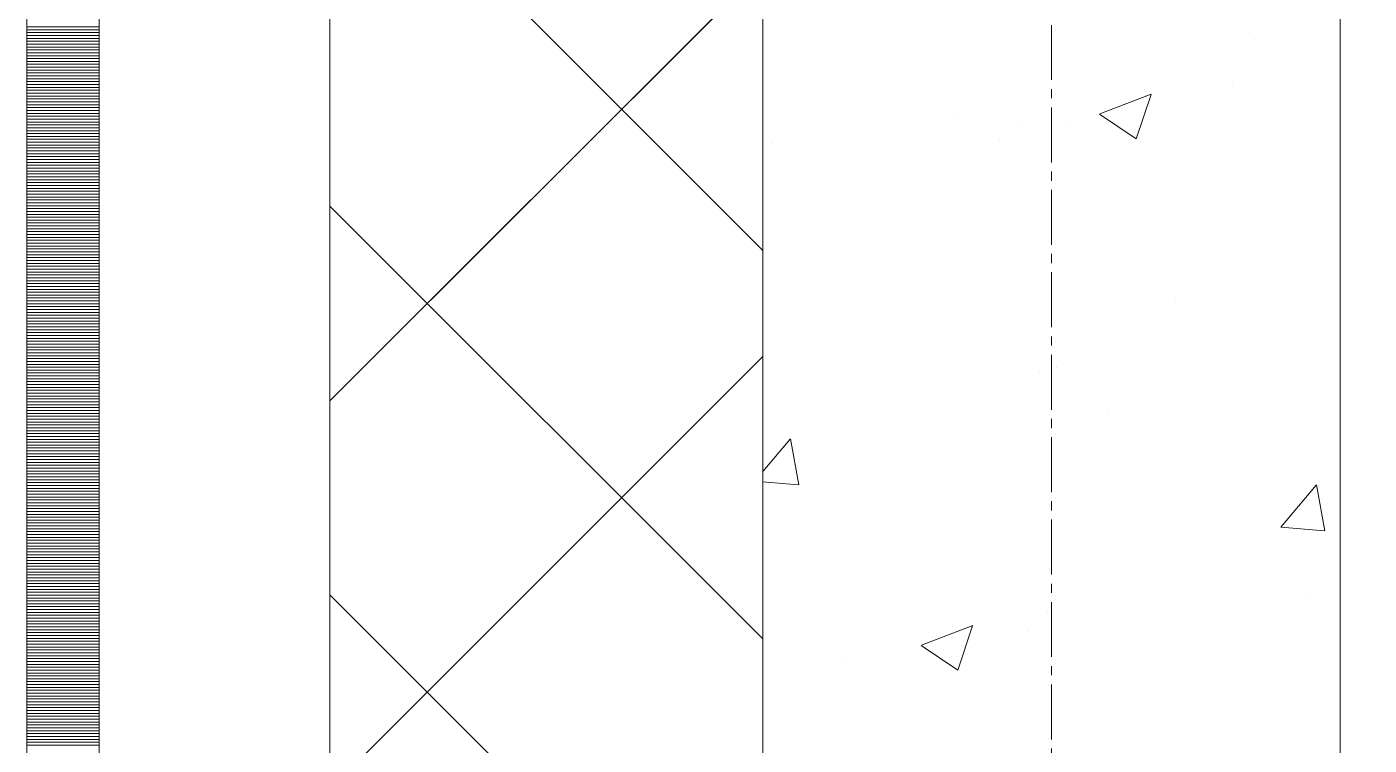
# Model space of a CAD drawing. Header units: millimetres. Extents: x 470010 to 1231400, y -134005 to 421770.
# Drawn here: x 672518.6 to 672983.6, y -74536.5 to -74287.5 of the extents above; entities that cross this region are included whole.
import ezdxf
from ezdxf.enums import TextEntityAlignment as Align

# ---------------------------------------------------------------- set-up
doc = ezdxf.new("R2010")
doc.units = ezdxf.units.MM
doc.linetypes.add('CENTER2', pattern=[28.575, 19.05, -3.175, 3.175, -3.175])
doc.linetypes.add('DASHED', pattern=[19.05, 12.7, -6.35])
doc.layers.get('Defpoints').update_dxf_attribs({"color": 140})
doc.layers.add('АР_Делит', color=120, linetype='Continuous', lineweight=0, plot=False)
for name, color, linetype, lineweight in [('АР_Стены ПЕНОблок', 52, 'Continuous', 20), ('АР_Тонкая', 254, 'Continuous', 5), ('АР_Утеплитель', 31, 'Continuous', 0), ('АР_Штриховка', 8, 'Continuous', 0)]:
    doc.layers.add(name, color=color, linetype=linetype, lineweight=lineweight)
doc.layers.add('РД_Оси_100', color=7, linetype='Continuous', lineweight=0, true_color=0x525252)
doc.styles.add('style1', font='ARIALN.TTF')

# ---------------------------------------------------------------- blocks, each defined once
blk = doc.blocks.new('СОШ_2200_АР_ОСИ_М100_28.05.24')
at = {"layer": 'АР_Делит', "color": 251, "linetype": 'DASHED', "true_color": 0x636466}
blk.add_lwpolyline([(114955, 135155), (114955, -355), (93595.036, -355), (93595.036, 13855), (94145, 13855), (94145, 68320), (66055, 68320), (66055, 13857.73), (83455, 13857.73), (83455, -355), (45245, -355), (45245, 13145), (44695, 13145), (44695, 26755), (45245, 26755), (45245, 68320), (20455, 68320), (20455, 26755), (27955, 26755), (27955, 13145), (-355, 13145), (-355, 100855)], dxfattribs=at)
at = {"layer": 'РД_Оси_100', "color": 251, "linetype": 'CENTER2', "true_color": 0x636466}
blk.add_line((0, -6155), (0, 139938.679), dxfattribs=at)
blk = doc.blocks.new('A$C9108343f')
at = {"layer": 'АР_Стены ПЕНОблок', "color": 18, "linetype": 'Continuous', "lineweight": 20, "true_color": 0x000000}
for p, q in [((7054.96, 97555), (7054.96, 21355)), ((7254.96, 21355), (7254.96, 97555))]:
    blk.add_line(p, q, dxfattribs=at)
at = {"layer": 'АР_Тонкая', "color": 18, "linetype": 'Continuous', "lineweight": 5, "true_color": 0x000000}
for p, q in [((6799.96, 97555), (6799.96, 21355)), ((6824.96, 97555), (6824.96, 21355)), ((6824.96, 21355), (6824.96, 97555)), ((6904.96, 21355), (6904.96, 97555))]:
    blk.add_line(p, q, dxfattribs=at)
at = {"layer": 'АР_Утеплитель', "color": 18, "linetype": 'Continuous', "lineweight": 0, "true_color": 0x000000}
for p, q in [((6904.96, 97555), (6904.96, 21355)), ((7054.96, 21355), (7054.96, 97555))]:
    blk.add_line(p, q, dxfattribs=at)
at = {"layer": 'АР_Штриховка', "color": 18, "linetype": 'Continuous', "lineweight": 0, "true_color": 0x000000}
for p, q in [((7054.96, 26001.26), (6904.96, 26151.26)), ((6904.96, 25949.12), (7054.96, 26099.12)), ((6799.96, 26078.75), (6824.96, 26078.75)), ((6799.96, 26077.75), (6824.96, 26077.75)), ((6799.96, 26076.75), (6824.96, 26076.75)), ((6799.96, 26075.75), (6824.96, 26075.75)), ((6799.96, 26074.75), (6824.96, 26074.75)), ((6799.96, 26073.75), (6824.96, 26073.75)), ((6799.96, 26072.75), (6824.96, 26072.75)), ((7225.11, 26074.44), (7225.11, 26074.44)), ((6799.96, 26071.75), (6824.96, 26071.75)), ((6799.96, 26070.75), (6824.96, 26070.75)), ((6799.96, 26069.75), (6824.96, 26069.75)), ((6799.96, 26068.75), (6824.96, 26068.75)), ((6799.96, 26067.75), (6824.96, 26067.75)), ((6799.96, 26066.75), (6824.96, 26066.75)), ((6799.96, 26065.75), (6824.96, 26065.75)), ((6799.96, 26064.75), (6824.96, 26064.75)), ((6799.96, 26063.75), (6824.96, 26063.75)), ((6799.96, 26062.75), (6824.96, 26062.75)), ((6799.96, 26061.75), (6824.96, 26061.75)), ((6799.96, 26060.75), (6824.96, 26060.75)), ((6799.96, 26059.75), (6824.96, 26059.75)), ((6799.96, 26058.75), (6824.96, 26058.75)), ((7217.57, 26059.37), (7217.57, 26059.37)), ((6799.96, 26057.75), (6824.96, 26057.75)), ((6799.96, 26056.75), (6824.96, 26056.75)), ((6799.96, 26055.75), (6824.96, 26055.75)), ((6799.96, 26054.75), (6824.96, 26054.75)), ((7171.66, 26048.6), (7189.44, 26055.43)), ((7184.25, 26039.96), (7189.4, 26055.3)), ((6799.96, 26053.75), (6824.96, 26053.75)), ((6799.96, 26052.75), (6824.96, 26052.75)), ((6799.96, 26051.75), (6824.96, 26051.75)), ((6799.96, 26050.75), (6824.96, 26050.75)), ((6799.96, 26049.75), (6824.96, 26049.75)), ((6799.96, 26048.75), (6824.96, 26048.75)), ((6799.96, 26047.75), (6824.96, 26047.75)), ((6799.96, 26046.75), (6824.96, 26046.75)), ((6799.96, 26045.75), (6824.96, 26045.75)), ((6799.96, 26044.75), (6824.96, 26044.75)), ((7121.37, 26046.7), (7121.37, 26046.7)), ((7143.07, 26046.05), (7143.07, 26046.05)), ((7159.88, 26045.17), (7159.88, 26045.17)), ((7171.6, 26048.48), (7184.24, 26039.96)), ((6799.96, 26043.75), (6824.96, 26043.75)), ((6799.96, 26042.75), (6824.96, 26042.75)), ((6799.96, 26041.75), (6824.96, 26041.75)), ((6799.96, 26040.75), (6824.96, 26040.75)), ((6799.96, 26039.75), (6824.96, 26039.75)), ((6799.96, 26038.75), (6824.96, 26038.75)), ((6799.96, 26037.75), (6824.96, 26037.75)), ((6799.96, 26036.75), (6824.96, 26036.75)), ((6799.96, 26035.75), (6824.96, 26035.75)), ((7057.78, 26038.33), (7057.78, 26038.33)), ((7136.99, 26039.3), (7136.99, 26039.3)), ((6799.96, 26034.75), (6824.96, 26034.75)), ((6799.96, 26033.75), (6824.96, 26033.75)), ((6799.96, 26032.75), (6824.96, 26032.75)), ((6799.96, 26031.75), (6824.96, 26031.75)), ((6799.96, 26030.75), (6824.96, 26030.75)), ((6799.96, 26029.75), (6824.96, 26029.75)), ((6799.96, 26028.75), (6824.96, 26028.75)), ((6799.96, 26027.75), (6824.96, 26027.75)), ((6799.96, 26026.75), (6824.96, 26026.75)), ((6799.96, 26025.75), (6824.96, 26025.75)), ((6799.96, 26024.75), (6824.96, 26024.75)), ((6799.96, 26023.75), (6824.96, 26023.75)), ((6799.96, 26022.75), (6824.96, 26022.75)), ((6799.96, 26021.75), (6824.96, 26021.75)), ((6799.96, 26020.75), (6824.96, 26020.75)), ((6799.96, 26019.75), (6824.96, 26019.75)), ((6799.96, 26018.75), (6824.96, 26018.75)), ((6799.96, 26017.75), (6824.96, 26017.75)), ((6799.96, 26016.75), (6824.96, 26016.75)), ((6799.96, 26015.75), (6824.96, 26015.75)), ((6799.96, 26014.75), (6824.96, 26014.75)), ((6799.96, 26013.75), (6824.96, 26013.75)), ((6799.96, 26012.75), (6824.96, 26012.75)), ((7054.96, 25866.56), (6904.96, 26016.56)), ((6799.96, 26011.75), (6824.96, 26011.75)), ((6799.96, 26010.75), (6824.96, 26010.75)), ((6799.96, 26009.75), (6824.96, 26009.75)), ((6799.96, 26008.75), (6824.96, 26008.75)), ((6799.96, 26007.75), (6824.96, 26007.75)), ((6799.96, 26006.75), (6824.96, 26006.75)), ((6799.96, 26005.75), (6824.96, 26005.75)), ((6799.96, 26004.75), (6824.96, 26004.75)), ((6799.96, 26003.75), (6824.96, 26003.75)), ((6799.96, 26002.75), (6824.96, 26002.75)), ((6799.96, 26001.75), (6824.96, 26001.75)), ((6799.96, 26000.75), (6824.96, 26000.75)), ((6799.96, 25999.75), (6824.96, 25999.75)), ((6799.96, 25998.75), (6824.96, 25998.75)), ((6799.96, 25997.75), (6824.96, 25997.75)), ((6799.96, 25996.75), (6824.96, 25996.75)), ((6799.96, 25995.75), (6824.96, 25995.75)), ((6799.96, 25994.75), (6824.96, 25994.75)), ((6799.96, 25993.75), (6824.96, 25993.75)), ((6799.96, 25992.75), (6824.96, 25992.75)), ((6799.96, 25991.75), (6824.96, 25991.75)), ((6799.96, 25990.75), (6824.96, 25990.75)), ((6799.96, 25989.75), (6824.96, 25989.75)), ((6799.96, 25988.75), (6824.96, 25988.75)), ((6799.96, 25987.75), (6824.96, 25987.75)), ((6799.96, 25986.75), (6824.96, 25986.75)), ((6799.96, 25985.75), (6824.96, 25985.75)), ((6799.96, 25984.75), (6824.96, 25984.75)), ((6799.96, 25983.75), (6824.96, 25983.75)), ((6799.96, 25982.75), (6824.96, 25982.75)), ((6799.96, 25981.75), (6824.96, 25981.75)), ((6799.96, 25980.75), (6824.96, 25980.75)), ((6799.96, 25979.75), (6824.96, 25979.75)), ((7197.85, 25983.53), (7197.85, 25983.53)), ((6799.96, 25978.75), (6824.96, 25978.75)), ((6799.96, 25977.75), (6824.96, 25977.75)), ((6799.96, 25976.75), (6824.96, 25976.75)), ((6799.96, 25975.75), (6824.96, 25975.75)), ((6799.96, 25974.75), (6824.96, 25974.75)), ((6799.96, 25973.75), (6824.96, 25973.75)), ((6799.96, 25972.75), (6824.96, 25972.75)), ((6799.96, 25971.75), (6824.96, 25971.75)), ((6799.96, 25970.75), (6824.96, 25970.75)), ((6799.96, 25969.75), (6824.96, 25969.75)), ((6799.96, 25968.75), (6824.96, 25968.75)), ((6799.96, 25967.75), (6824.96, 25967.75)), ((6799.96, 25966.75), (6824.96, 25966.75)), ((6799.96, 25965.75), (6824.96, 25965.75)), ((6799.96, 25964.75), (6824.96, 25964.75)), ((6799.96, 25963.75), (6824.96, 25963.75)), ((6799.96, 25962.75), (6824.96, 25962.75)), ((6799.96, 25961.75), (6824.96, 25961.75)), ((6904.96, 25814.42), (7054.96, 25964.42)), ((6799.96, 25960.75), (6824.96, 25960.75)), ((6799.96, 25959.75), (6824.96, 25959.75)), ((6799.96, 25958.75), (6824.96, 25958.75)), ((6799.96, 25957.75), (6824.96, 25957.75)), ((6799.96, 25956.75), (6824.96, 25956.75)), ((7150.75, 25959.19), (7150.75, 25959.19)), ((7156.79, 25960.62), (7156.79, 25960.62)), ((6799.96, 25955.75), (6824.96, 25955.75)), ((6799.96, 25954.75), (6824.96, 25954.75)), ((6799.96, 25953.75), (6824.96, 25953.75)), ((6799.96, 25952.75), (6824.96, 25952.75)), ((6799.96, 25951.75), (6824.96, 25951.75)), ((6799.96, 25950.75), (6824.96, 25950.75)), ((6799.96, 25949.75), (6824.96, 25949.75)), ((6799.96, 25948.75), (6824.96, 25948.75)), ((6799.96, 25947.75), (6824.96, 25947.75)), ((6799.96, 25946.75), (6824.96, 25946.75)), ((6799.96, 25945.75), (6824.96, 25945.75)), ((6799.96, 25944.75), (6824.96, 25944.75)), ((6799.96, 25943.75), (6824.96, 25943.75)), ((6799.96, 25942.75), (6824.96, 25942.75)), ((7174.57, 25945.33), (7174.57, 25945.33)), ((6799.96, 25941.75), (6824.96, 25941.75)), ((6799.96, 25940.75), (6824.96, 25940.75)), ((6799.96, 25939.75), (6824.96, 25939.75)), ((6799.96, 25938.75), (6824.96, 25938.75)), ((6799.96, 25937.75), (6824.96, 25937.75)), ((6799.96, 25936.75), (6824.96, 25936.75)), ((6799.96, 25935.75), (6824.96, 25935.75)), ((6799.96, 25934.75), (6824.96, 25934.75)), ((6799.96, 25933.75), (6824.96, 25933.75)), ((7054.96, 25924.64), (7064.37, 25935.86)), ((7067.44, 25919.96), (7064.51, 25935.88)), ((6799.96, 25932.75), (6824.96, 25932.75)), ((6799.96, 25931.75), (6824.96, 25931.75)), ((6799.96, 25930.75), (6824.96, 25930.75)), ((6799.96, 25929.75), (6824.96, 25929.75)), ((6799.96, 25928.75), (6824.96, 25928.75)), ((6799.96, 25927.75), (6824.96, 25927.75)), ((6799.96, 25926.75), (6824.96, 25926.75)), ((6799.96, 25925.75), (6824.96, 25925.75)), ((6799.96, 25924.75), (6824.96, 25924.75)), ((6799.96, 25923.75), (6824.96, 25923.75)), ((6799.96, 25922.75), (6824.96, 25922.75)), ((6799.96, 25921.75), (6824.96, 25921.75)), ((6799.96, 25920.75), (6824.96, 25920.75)), ((6799.96, 25919.75), (6824.96, 25919.75)), ((7054.96, 25921.01), (7067.31, 25919.93)), ((7234.31, 25905.32), (7246.55, 25919.92)), ((7249.63, 25904.02), (7246.69, 25919.94)), ((6799.96, 25918.75), (6824.96, 25918.75)), ((6799.96, 25917.75), (6824.96, 25917.75)), ((6799.96, 25916.75), (6824.96, 25916.75)), ((6799.96, 25915.75), (6824.96, 25915.75)), ((6799.96, 25914.75), (6824.96, 25914.75)), ((6799.96, 25913.75), (6824.96, 25913.75)), ((6799.96, 25912.75), (6824.96, 25912.75)), ((6799.96, 25911.75), (6824.96, 25911.75)), ((6799.96, 25910.75), (6824.96, 25910.75)), ((6799.96, 25909.75), (6824.96, 25909.75)), ((6799.96, 25908.75), (6824.96, 25908.75)), ((6799.96, 25907.75), (6824.96, 25907.75)), ((6799.96, 25906.75), (6824.96, 25906.75)), ((6799.96, 25905.75), (6824.96, 25905.75)), ((7234.31, 25905.32), (7249.49, 25903.99)), ((6799.96, 25904.75), (6824.96, 25904.75)), ((6799.96, 25903.75), (6824.96, 25903.75)), ((6799.96, 25902.75), (6824.96, 25902.75)), ((6799.96, 25901.75), (6824.96, 25901.75)), ((6799.96, 25900.75), (6824.96, 25900.75)), ((6799.96, 25899.75), (6824.96, 25899.75)), ((6799.96, 25898.75), (6824.96, 25898.75)), ((6799.96, 25897.75), (6824.96, 25897.75)), ((6799.96, 25896.75), (6824.96, 25896.75)), ((6799.96, 25895.75), (6824.96, 25895.75)), ((6799.96, 25894.75), (6824.96, 25894.75)), ((6799.96, 25893.75), (6824.96, 25893.75)), ((6799.96, 25892.75), (6824.96, 25892.75)), ((6799.96, 25891.75), (6824.96, 25891.75)), ((6799.96, 25890.75), (6824.96, 25890.75)), ((6799.96, 25889.75), (6824.96, 25889.75)), ((6799.96, 25888.75), (6824.96, 25888.75)), ((6799.96, 25887.75), (6824.96, 25887.75)), ((6799.96, 25886.75), (6824.96, 25886.75)), ((6799.96, 25885.75), (6824.96, 25885.75)), ((6799.96, 25884.75), (6824.96, 25884.75)), ((6799.96, 25883.75), (6824.96, 25883.75)), ((6799.96, 25882.75), (6824.96, 25882.75)), ((6799.96, 25881.75), (6824.96, 25881.75)), ((6799.96, 25880.75), (6824.96, 25880.75)), ((6799.96, 25879.75), (6824.96, 25879.75)), ((6799.96, 25878.75), (6824.96, 25878.75)), ((6799.96, 25877.75), (6824.96, 25877.75)), ((7054.96, 25731.85), (6904.96, 25881.85)), ((7244.34, 25880.13), (7244.34, 25880.13)), ((6799.96, 25876.75), (6824.96, 25876.75)), ((6799.96, 25875.75), (6824.96, 25875.75)), ((6799.96, 25874.75), (6824.96, 25874.75)), ((6799.96, 25873.75), (6824.96, 25873.75)), ((6799.96, 25872.75), (6824.96, 25872.75)), ((7153.7, 25876.06), (7153.7, 25876.06)), ((6799.96, 25871.75), (6824.96, 25871.75)), ((6799.96, 25870.75), (6824.96, 25870.75)), ((6799.96, 25869.75), (6824.96, 25869.75)), ((6799.96, 25868.75), (6824.96, 25868.75)), ((7109.85, 25864.42), (7127.64, 25871.24)), ((7122.44, 25855.77), (7127.59, 25871.12)), ((7146.72, 25869.22), (7146.72, 25869.22)), ((6799.96, 25867.75), (6824.96, 25867.75)), ((6799.96, 25866.75), (6824.96, 25866.75)), ((6799.96, 25865.75), (6824.96, 25865.75)), ((6799.96, 25864.75), (6824.96, 25864.75)), ((6799.96, 25863.75), (6824.96, 25863.75)), ((7109.8, 25864.29), (7122.43, 25855.77)), ((6799.96, 25862.75), (6824.96, 25862.75)), ((6799.96, 25861.75), (6824.96, 25861.75)), ((6799.96, 25860.75), (6824.96, 25860.75)), ((6799.96, 25859.75), (6824.96, 25859.75)), ((6799.96, 25858.75), (6824.96, 25858.75)), ((7083.93, 25859.01), (7083.93, 25859.01)), ((6799.96, 25857.75), (6824.96, 25857.75)), ((6799.96, 25856.75), (6824.96, 25856.75)), ((6799.96, 25855.75), (6824.96, 25855.75)), ((6799.96, 25854.75), (6824.96, 25854.75)), ((6799.96, 25853.75), (6824.96, 25853.75)), ((6799.96, 25852.75), (6824.96, 25852.75)), ((6799.96, 25851.75), (6824.96, 25851.75)), ((6799.96, 25850.75), (6824.96, 25850.75)), ((6799.96, 25849.75), (6824.96, 25849.75)), ((6799.96, 25848.75), (6824.96, 25848.75)), ((6799.96, 25847.75), (6824.96, 25847.75)), ((6799.96, 25846.75), (6824.96, 25846.75)), ((6799.96, 25845.75), (6824.96, 25845.75)), ((6799.96, 25844.75), (6824.96, 25844.75)), ((6799.96, 25843.75), (6824.96, 25843.75)), ((6799.96, 25842.75), (6824.96, 25842.75)), ((6799.96, 25841.75), (6824.96, 25841.75)), ((6799.96, 25840.75), (6824.96, 25840.75)), ((6799.96, 25839.75), (6824.96, 25839.75)), ((6799.96, 25838.75), (6824.96, 25838.75)), ((6799.96, 25837.75), (6824.96, 25837.75)), ((6799.96, 25836.75), (6824.96, 25836.75)), ((6799.96, 25835.75), (6824.96, 25835.75)), ((6799.96, 25834.75), (6824.96, 25834.75)), ((6799.96, 25833.75), (6824.96, 25833.75)), ((6799.96, 25832.75), (6824.96, 25832.75)), ((6799.96, 25831.75), (6824.96, 25831.75)), ((6799.96, 25830.75), (6824.96, 25830.75)), ((6799.96, 25829.75), (6824.96, 25829.75))]:
    blk.add_line(p, q, dxfattribs=at)
at = {"layer": 'РД_Оси_100'}
blk.add_blockref('СОШ_2200_АР_ОСИ_М100_28.05.24', (7154.96, 6755), dxfattribs=at)
at = {"layer": 'Defpoints', "color": 18, "true_color": 0x000000, "style": 'style1'}
for p in [(143949.34, 316089.12), (143974.98, 281639.5), (143890.4, 273244.71), (143839.99, 264276.81), (143967.75, 254892.38), (12251.96, 104178.14), (12382.58, 96023.14)]:
    blk.add_attdef('АР-ПОМЕЩЕНИЕ:НАИМЕНОВАНИЕ', text='', height=100, dxfattribs=at).set_placement(p, align=Align.MIDDLE)
at = {"layer": 'Defpoints', "color": 18, "true_color": 0x000000, "style": 'style1', "flags": 8}
for p in [(143951.3, 279099.09), (143848.34, 269251.11), (143875.33, 260094.25), (144049.74, 250824.7), (163419.28, 238153.36), (155897.46, 237965.97), (183037.2, 237965.97), (143342.94, 237876.19)]:
    blk.add_attdef('АР-ПОМЕЩЕНИЕ:НАИМЕНОВАНИЕ', text='', height=100, dxfattribs=at).set_placement(p, align=Align.MIDDLE)

msp = doc.modelspace()

# ---------------------------------------------------------------- linework, layer by layer
at = {"layer": 'АР_Стены ПЕНОблок', "color": 18, "linetype": 'Continuous', "lineweight": 20, "true_color": 0x000000}
for p, q in [((672773.57, -2811.242), (672773.57, -79011.242)), ((672973.57, -79011.242), (672973.57, -2811.242))]:
    msp.add_line(p, q, dxfattribs=at)
at = {"layer": 'АР_Тонкая', "color": 18, "linetype": 'Continuous', "lineweight": 5, "true_color": 0x000000}
for p, q in [((672518.57, -2811.242), (672518.57, -79011.242)), ((672543.57, -2811.242), (672543.57, -79011.242)), ((672543.57, -79011.242), (672543.57, -2811.242)), ((672623.57, -79011.242), (672623.57, -2811.242))]:
    msp.add_line(p, q, dxfattribs=at)
at = {"layer": 'АР_Утеплитель', "color": 18, "linetype": 'Continuous', "lineweight": 0, "true_color": 0x000000}
for p, q in [((672623.57, -2811.242), (672623.57, -79011.242)), ((672773.57, -79011.242), (672773.57, -2811.242))]:
    msp.add_line(p, q, dxfattribs=at)
at = {"layer": 'АР_Штриховка', "color": 18, "linetype": 'Continuous', "lineweight": 0, "true_color": 0x000000}
for p, q in [((672773.57, -74364.982), (672623.57, -74214.982)), ((672623.57, -74417.119), (672773.57, -74267.119)), ((672518.57, -74288.492), (672543.57, -74288.492)), ((672518.57, -74289.492), (672543.57, -74289.492)), ((672518.57, -74290.492), (672543.57, -74290.492)), ((672518.57, -74291.492), (672543.57, -74291.492)), ((672518.57, -74292.492), (672543.57, -74292.492)), ((672518.57, -74293.492), (672543.57, -74293.492)), ((672518.57, -74294.492), (672543.57, -74294.492)), ((672518.57, -74295.492), (672543.57, -74295.492)), ((672518.57, -74296.492), (672543.57, -74296.492)), ((672518.57, -74297.492), (672543.57, -74297.492)), ((672518.57, -74298.492), (672543.57, -74298.492)), ((672518.57, -74299.492), (672543.57, -74299.492)), ((672518.57, -74300.492), (672543.57, -74300.492)), ((672518.57, -74301.492), (672543.57, -74301.492)), ((672518.57, -74302.492), (672543.57, -74302.492)), ((672518.57, -74303.492), (672543.57, -74303.492)), ((672518.57, -74304.492), (672543.57, -74304.492)), ((672518.57, -74305.492), (672543.57, -74305.492)), ((672518.57, -74306.492), (672543.57, -74306.492)), ((672518.57, -74307.492), (672543.57, -74307.492)), ((672518.57, -74308.492), (672543.57, -74308.492)), ((672518.57, -74309.492), (672543.57, -74309.492)), ((672518.57, -74310.492), (672543.57, -74310.492)), ((672518.57, -74311.492), (672543.57, -74311.492)), ((672890.269, -74317.639), (672908.053, -74310.812)), ((672902.858, -74326.286), (672908.008, -74310.937)), ((672518.57, -74312.492), (672543.57, -74312.492)), ((672518.57, -74313.492), (672543.57, -74313.492)), ((672518.57, -74314.492), (672543.57, -74314.492)), ((672518.57, -74315.492), (672543.57, -74315.492)), ((672518.57, -74316.492), (672543.57, -74316.492)), ((672518.57, -74317.492), (672543.57, -74317.492)), ((672518.57, -74318.492), (672543.57, -74318.492)), ((672518.57, -74319.492), (672543.57, -74319.492)), ((672518.57, -74320.492), (672543.57, -74320.492)), ((672890.213, -74317.761), (672902.848, -74326.283)), ((672518.57, -74321.492), (672543.57, -74321.492)), ((672518.57, -74322.492), (672543.57, -74322.492)), ((672518.57, -74323.492), (672543.57, -74323.492)), ((672518.57, -74324.492), (672543.57, -74324.492)), ((672518.57, -74325.492), (672543.57, -74325.492)), ((672518.57, -74326.492), (672543.57, -74326.492)), ((672518.57, -74327.492), (672543.57, -74327.492)), ((672518.57, -74328.492), (672543.57, -74328.492)), ((672518.57, -74329.492), (672543.57, -74329.492)), ((672518.57, -74330.492), (672543.57, -74330.492)), ((672518.57, -74331.492), (672543.57, -74331.492)), ((672518.57, -74332.492), (672543.57, -74332.492)), ((672518.57, -74333.492), (672543.57, -74333.492)), ((672518.57, -74334.492), (672543.57, -74334.492)), ((672518.57, -74335.492), (672543.57, -74335.492)), ((672518.57, -74336.492), (672543.57, -74336.492)), ((672518.57, -74337.492), (672543.57, -74337.492)), ((672518.57, -74338.492), (672543.57, -74338.492)), ((672518.57, -74339.492), (672543.57, -74339.492)), ((672518.57, -74340.492), (672543.57, -74340.492)), ((672518.57, -74341.492), (672543.57, -74341.492)), ((672518.57, -74342.492), (672543.57, -74342.492)), ((672518.57, -74343.492), (672543.57, -74343.492)), ((672518.57, -74344.492), (672543.57, -74344.492)), ((672518.57, -74345.492), (672543.57, -74345.492)), ((672518.57, -74346.492), (672543.57, -74346.492)), ((672518.57, -74347.492), (672543.57, -74347.492)), ((672518.57, -74348.492), (672543.57, -74348.492)), ((672518.57, -74349.492), (672543.57, -74349.492)), ((672518.57, -74350.492), (672543.57, -74350.492)), ((672518.57, -74351.492), (672543.57, -74351.492)), ((672518.57, -74352.492), (672543.57, -74352.492)), ((672518.57, -74353.492), (672543.57, -74353.492)), ((672773.57, -74499.686), (672623.57, -74349.686)), ((672518.57, -74354.492), (672543.57, -74354.492)), ((672518.57, -74355.492), (672543.57, -74355.492)), ((672518.57, -74356.492), (672543.57, -74356.492)), ((672518.57, -74357.492), (672543.57, -74357.492)), ((672518.57, -74358.492), (672543.57, -74358.492)), ((672518.57, -74359.492), (672543.57, -74359.492)), ((672518.57, -74360.492), (672543.57, -74360.492)), ((672518.57, -74361.492), (672543.57, -74361.492)), ((672518.57, -74362.492), (672543.57, -74362.492)), ((672518.57, -74363.492), (672543.57, -74363.492)), ((672518.57, -74364.492), (672543.57, -74364.492)), ((672518.57, -74365.492), (672543.57, -74365.492)), ((672518.57, -74366.492), (672543.57, -74366.492)), ((672518.57, -74367.492), (672543.57, -74367.492)), ((672518.57, -74368.492), (672543.57, -74368.492)), ((672518.57, -74369.492), (672543.57, -74369.492)), ((672518.57, -74370.492), (672543.57, -74370.492)), ((672518.57, -74371.492), (672543.57, -74371.492)), ((672518.57, -74372.492), (672543.57, -74372.492)), ((672518.57, -74373.492), (672543.57, -74373.492)), ((672518.57, -74374.492), (672543.57, -74374.492)), ((672518.57, -74375.492), (672543.57, -74375.492)), ((672518.57, -74376.492), (672543.57, -74376.492)), ((672518.57, -74377.492), (672543.57, -74377.492)), ((672518.57, -74378.492), (672543.57, -74378.492)), ((672518.57, -74379.492), (672543.57, -74379.492)), ((672518.57, -74380.492), (672543.57, -74380.492)), ((672518.57, -74381.492), (672543.57, -74381.492)), ((672518.57, -74382.492), (672543.57, -74382.492)), ((672518.57, -74383.492), (672543.57, -74383.492)), ((672518.57, -74384.492), (672543.57, -74384.492)), ((672518.57, -74385.492), (672543.57, -74385.492)), ((672518.57, -74386.492), (672543.57, -74386.492)), ((672518.57, -74387.492), (672543.57, -74387.492)), ((672518.57, -74388.492), (672543.57, -74388.492)), ((672518.57, -74389.492), (672543.57, -74389.492)), ((672518.57, -74390.492), (672543.57, -74390.492)), ((672518.57, -74391.492), (672543.57, -74391.492)), ((672518.57, -74392.492), (672543.57, -74392.492)), ((672518.57, -74393.492), (672543.57, -74393.492)), ((672518.57, -74394.492), (672543.57, -74394.492)), ((672518.57, -74395.492), (672543.57, -74395.492)), ((672518.57, -74396.492), (672543.57, -74396.492)), ((672518.57, -74397.492), (672543.57, -74397.492)), ((672518.57, -74398.492), (672543.57, -74398.492)), ((672518.57, -74399.492), (672543.57, -74399.492)), ((672518.57, -74400.492), (672543.57, -74400.492)), ((672518.57, -74401.492), (672543.57, -74401.492)), ((672518.57, -74402.492), (672543.57, -74402.492)), ((672518.57, -74403.492), (672543.57, -74403.492)), ((672518.57, -74404.492), (672543.57, -74404.492)), ((672623.57, -74551.823), (672773.57, -74401.823)), ((672518.57, -74405.492), (672543.57, -74405.492)), ((672518.57, -74406.492), (672543.57, -74406.492)), ((672518.57, -74407.492), (672543.57, -74407.492)), ((672518.57, -74408.492), (672543.57, -74408.492)), ((672518.57, -74409.492), (672543.57, -74409.492)), ((672518.57, -74410.492), (672543.57, -74410.492)), ((672518.57, -74411.492), (672543.57, -74411.492)), ((672518.57, -74412.492), (672543.57, -74412.492)), ((672518.57, -74413.492), (672543.57, -74413.492)), ((672518.57, -74414.492), (672543.57, -74414.492)), ((672518.57, -74415.492), (672543.57, -74415.492)), ((672518.57, -74416.492), (672543.57, -74416.492)), ((672518.57, -74417.492), (672543.57, -74417.492)), ((672518.57, -74418.492), (672543.57, -74418.492)), ((672518.57, -74419.492), (672543.57, -74419.492)), ((672518.57, -74420.492), (672543.57, -74420.492)), ((672518.57, -74421.492), (672543.57, -74421.492)), ((672518.57, -74422.492), (672543.57, -74422.492)), ((672518.57, -74423.492), (672543.57, -74423.492)), ((672518.57, -74424.492), (672543.57, -74424.492)), ((672518.57, -74425.492), (672543.57, -74425.492)), ((672518.57, -74426.492), (672543.57, -74426.492)), ((672518.57, -74427.492), (672543.57, -74427.492)), ((672518.57, -74428.492), (672543.57, -74428.492)), ((672518.57, -74429.492), (672543.57, -74429.492)), ((672518.57, -74430.492), (672543.57, -74430.492)), ((672518.57, -74431.492), (672543.57, -74431.492)), ((672518.57, -74432.492), (672543.57, -74432.492)), ((672773.57, -74441.602), (672782.982, -74430.385)), ((672786.056, -74446.286), (672783.119, -74430.364)), ((672518.57, -74433.492), (672543.57, -74433.492)), ((672518.57, -74434.492), (672543.57, -74434.492)), ((672518.57, -74435.492), (672543.57, -74435.492)), ((672518.57, -74436.492), (672543.57, -74436.492)), ((672518.57, -74437.492), (672543.57, -74437.492)), ((672518.57, -74438.492), (672543.57, -74438.492)), ((672518.57, -74439.492), (672543.57, -74439.492)), ((672518.57, -74440.492), (672543.57, -74440.492)), ((672518.57, -74441.492), (672543.57, -74441.492)), ((672518.57, -74442.492), (672543.57, -74442.492)), ((672518.57, -74443.492), (672543.57, -74443.492)), ((672518.57, -74444.492), (672543.57, -74444.492)), ((672518.57, -74445.492), (672543.57, -74445.492)), ((672518.57, -74446.492), (672543.57, -74446.492)), ((672773.57, -74445.231), (672785.918, -74446.311)), ((672952.921, -74460.918), (672965.166, -74446.324)), ((672968.24, -74462.225), (672965.303, -74446.303)), ((672518.57, -74447.492), (672543.57, -74447.492)), ((672518.57, -74448.492), (672543.57, -74448.492)), ((672518.57, -74449.492), (672543.57, -74449.492)), ((672518.57, -74450.492), (672543.57, -74450.492)), ((672518.57, -74451.492), (672543.57, -74451.492)), ((672518.57, -74452.492), (672543.57, -74452.492)), ((672518.57, -74453.492), (672543.57, -74453.492)), ((672518.57, -74454.492), (672543.57, -74454.492)), ((672518.57, -74455.492), (672543.57, -74455.492)), ((672518.57, -74456.492), (672543.57, -74456.492)), ((672518.57, -74457.492), (672543.57, -74457.492)), ((672518.57, -74458.492), (672543.57, -74458.492)), ((672518.57, -74459.492), (672543.57, -74459.492)), ((672518.57, -74460.492), (672543.57, -74460.492)), ((672518.57, -74461.492), (672543.57, -74461.492)), ((672518.57, -74462.492), (672543.57, -74462.492)), ((672518.57, -74463.492), (672543.57, -74463.492)), ((672518.57, -74464.492), (672543.57, -74464.492)), ((672952.921, -74460.922), (672968.103, -74462.25)), ((672518.57, -74465.492), (672543.57, -74465.492)), ((672518.57, -74466.492), (672543.57, -74466.492)), ((672518.57, -74467.492), (672543.57, -74467.492)), ((672518.57, -74468.492), (672543.57, -74468.492)), ((672518.57, -74469.492), (672543.57, -74469.492)), ((672518.57, -74470.492), (672543.57, -74470.492)), ((672518.57, -74471.492), (672543.57, -74471.492)), ((672518.57, -74472.492), (672543.57, -74472.492)), ((672518.57, -74473.492), (672543.57, -74473.492)), ((672518.57, -74474.492), (672543.57, -74474.492)), ((672518.57, -74475.492), (672543.57, -74475.492)), ((672518.57, -74476.492), (672543.57, -74476.492)), ((672518.57, -74477.492), (672543.57, -74477.492)), ((672518.57, -74478.492), (672543.57, -74478.492)), ((672518.57, -74479.492), (672543.57, -74479.492)), ((672518.57, -74480.492), (672543.57, -74480.492)), ((672518.57, -74481.492), (672543.57, -74481.492)), ((672518.57, -74482.492), (672543.57, -74482.492)), ((672518.57, -74483.492), (672543.57, -74483.492)), ((672518.57, -74484.492), (672543.57, -74484.492)), ((672518.57, -74485.492), (672543.57, -74485.492)), ((672518.57, -74486.492), (672543.57, -74486.492)), ((672518.57, -74487.492), (672543.57, -74487.492)), ((672773.57, -74634.389), (672623.57, -74484.389)), ((672518.57, -74488.492), (672543.57, -74488.492)), ((672518.57, -74489.492), (672543.57, -74489.492)), ((672518.57, -74490.492), (672543.57, -74490.492)), ((672518.57, -74491.492), (672543.57, -74491.492)), ((672518.57, -74492.492), (672543.57, -74492.492)), ((672518.57, -74493.492), (672543.57, -74493.492)), ((672518.57, -74494.492), (672543.57, -74494.492)), ((672518.57, -74495.492), (672543.57, -74495.492)), ((672518.57, -74496.492), (672543.57, -74496.492)), ((672518.57, -74497.492), (672543.57, -74497.492)), ((672828.467, -74501.827), (672846.251, -74495)), ((672841.056, -74510.474), (672846.206, -74495.125)), ((672518.57, -74498.492), (672543.57, -74498.492)), ((672518.57, -74499.492), (672543.57, -74499.492)), ((672518.57, -74500.492), (672543.57, -74500.492)), ((672518.57, -74501.492), (672543.57, -74501.492)), ((672828.411, -74501.949), (672841.046, -74510.471)), ((672518.57, -74502.492), (672543.57, -74502.492)), ((672518.57, -74503.492), (672543.57, -74503.492)), ((672518.57, -74504.492), (672543.57, -74504.492)), ((672518.57, -74505.492), (672543.57, -74505.492)), ((672518.57, -74506.492), (672543.57, -74506.492)), ((672518.57, -74507.492), (672543.57, -74507.492)), ((672518.57, -74508.492), (672543.57, -74508.492)), ((672518.57, -74509.492), (672543.57, -74509.492)), ((672518.57, -74510.492), (672543.57, -74510.492)), ((672518.57, -74511.492), (672543.57, -74511.492)), ((672518.57, -74512.492), (672543.57, -74512.492)), ((672518.57, -74513.492), (672543.57, -74513.492)), ((672518.57, -74514.492), (672543.57, -74514.492)), ((672518.57, -74515.492), (672543.57, -74515.492)), ((672518.57, -74516.492), (672543.57, -74516.492)), ((672518.57, -74517.492), (672543.57, -74517.492)), ((672518.57, -74518.492), (672543.57, -74518.492)), ((672518.57, -74519.492), (672543.57, -74519.492)), ((672518.57, -74520.492), (672543.57, -74520.492)), ((672518.57, -74521.492), (672543.57, -74521.492)), ((672518.57, -74522.492), (672543.57, -74522.492)), ((672518.57, -74523.492), (672543.57, -74523.492)), ((672518.57, -74524.492), (672543.57, -74524.492)), ((672518.57, -74525.492), (672543.57, -74525.492)), ((672518.57, -74526.492), (672543.57, -74526.492)), ((672518.57, -74527.492), (672543.57, -74527.492)), ((672518.57, -74528.492), (672543.57, -74528.492)), ((672518.57, -74529.492), (672543.57, -74529.492)), ((672518.57, -74530.492), (672543.57, -74530.492)), ((672518.57, -74531.492), (672543.57, -74531.492)), ((672518.57, -74532.492), (672543.57, -74532.492)), ((672518.57, -74533.492), (672543.57, -74533.492)), ((672518.57, -74534.492), (672543.57, -74534.492)), ((672518.57, -74535.492), (672543.57, -74535.492)), ((672518.57, -74536.492), (672543.57, -74536.492))]:
    msp.add_line(p, q, dxfattribs=at)

# ---------------------------------------------------------------- block references
msp.add_blockref('A$C9108343f', (665718.612, -100366.242))
at = {"layer": 'РД_Оси_100'}
msp.add_blockref('СОШ_2200_АР_ОСИ_М100_28.05.24', (672873.57, -93611.242), dxfattribs=at)

doc.saveas('drawing.dxf')
